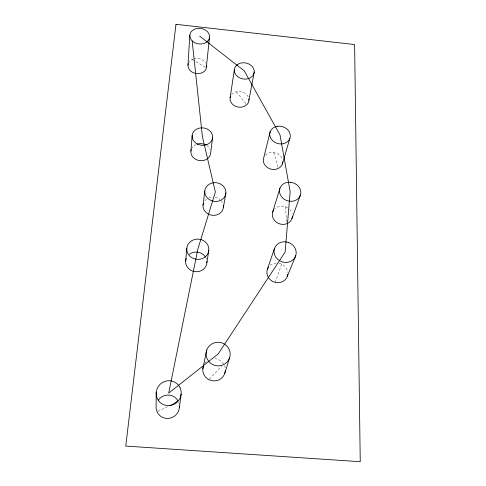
<?xml version="1.0" encoding="UTF-8"?>
<svg xmlns="http://www.w3.org/2000/svg" width="486" height="486" viewBox="0 0 486 486"><rect width="100%" height="100%" fill="white"/><g stroke="black" fill="none" stroke-linecap="round" stroke-linejoin="round"><path stroke-width="0.36" stroke-dasharray="2.43 1.82" d="M281.601 264.25L275.301 282.342M209.478 379.08L221.549 366.128M193.337 58.946L191.29 59.924A9.38 7.588 7.2 0 0 188.829 62.427M157.701 411.35L168.423 406.308M287.639 207.838L285.258 206.708A10.17 9.034 18.4 0 0 274.602 208.937M192.237 59.468L205.463 67.311M236.372 91.787L246.785 104.672M223.566 363.965L220.371 360.557L217.752 359.251A11.3 11.16 12.4 0 0 214.879 358.656M273.782 152.531L278.363 168.344M285.47 206.805L286.649 222.983M204.794 200.797A10.249 9.131 8.3 0 1 206.574 199.078M208.804 197.845A10.249 9.131 8.3 0 1 212.643 197.067M215.292 197.322A10.249 9.131 8.3 0 1 220 199.564M220.936 200.432A10.249 9.131 8.3 0 1 222.916 203.573M289.668 209.466A10.17 9.034 18.4 0 1 292.135 213.761M270.222 265.283A10.57 9.72 22 0 1 276.327 263.054M279.043 263.291A10.57 9.72 22 0 1 280.361 263.655L282.834 264.846A10.57 9.72 22 0 1 287.712 272.458M265.301 155.241A9.829 8.444 15.1 0 1 273.405 152.446L278.199 154.056A9.829 8.444 15.1 0 1 282.518 159.627M193.896 58.776A9.38 7.588 7.2 0 1 200.457 58.97L202.619 59.96A9.38 7.588 7.2 0 1 205.754 63.077M178.69 402.268A11.877 11.561 -47.8 0 1 179.14 403.726M231.603 94.533A9.495 7.849 10.7 0 1 235.248 92.048L240.011 91.508L244.628 93.045A9.495 7.849 10.7 0 1 248.498 97.571M204.752 363.425A11.3 11.16 12.4 0 1 206.714 361.268M224.496 365.569A11.3 11.16 12.4 0 1 225.334 369.111M191.454 148.971A9.927 8.529 6.9 0 1 195.973 144.542M206.896 145.636A9.927 8.529 6.9 0 1 210.189 149.785M205.87 257.768A10.649 9.835 4.7 0 1 206.58 259.585"/><path stroke-width="0.73" d="M156.219 392.178L156.127 405.853A11.877 11.561 -47.8 0 0 156.206 408.92L157.081 411.842A11.877 11.561 -47.8 0 0 169.711 418.276L172.645 417.292A11.877 11.561 -47.8 0 0 179.462 406.29M187.997 64.942L189.85 35.022M190.901 151.14L192.158 135.497M185.664 260.915L186.818 248.206M188.276 63.648A9.38 7.588 7.2 0 0 199.023 73.55L201.356 73.034A9.38 7.588 7.2 0 0 206.143 68.897L209.539 37.234M203.039 205.207L204.776 190.98M212.607 137.568L210.663 153.102A9.927 8.529 6.9 0 1 199.139 160.55A9.927 8.529 6.9 0 1 191.198 149.676M179.413 407.517L181.15 393.994M234.325 69.802L230.048 98.312A9.495 7.849 10.7 0 0 241.414 107.193L243.753 106.641L247.392 104.107A9.495 7.849 10.7 0 0 248.838 98.931M206.884 262.774L208.834 250.162M223.432 207.121L225.899 192.991M248.899 100.31L254.239 71.971M202.808 368.862L206.744 350.035M270.167 131.7L263.746 157.756A9.829 8.444 15.1 0 0 265.885 166.242A9.829 8.444 15.1 0 0 275.228 169.383L277.621 168.757L279.693 167.597A9.829 8.444 15.1 0 0 282.767 161.856M282.36 164.019L289.887 138.31M272.737 211.945L279.948 188.246M224.763 373.424L229.55 357.939M267.336 269.42L274.493 248.419M292.001 218.475L300.403 195.153M287.329 276.248L295.774 255.666M169.766 405.676L173.788 403.787L177.9 400.804L176.776 399.042L174.553 397.032L171.874 395.671A11.877 11.561 -47.8 0 0 158.29 400.13M199.703 36.134L244.294 70.889L280.027 135.005L290.166 191.697L285.13 252.04L218.141 353.984L168.697 393.089L197.838 249.184L215.353 191.988L202.395 136.536L192.152 40.885M223.366 205.329A10.249 9.131 8.3 0 1 212.491 215.322A10.249 9.131 8.3 0 1 203.385 203.452M292.414 216.149A10.17 9.034 18.4 0 1 287.141 223.596L284.675 224.289A10.17 9.034 18.4 0 1 274.171 220.043A10.17 9.034 18.4 0 1 273.831 209.849M287.724 274.377A10.57 9.72 22 0 1 282.263 281.819L279.699 282.591L276.965 282.694L274.256 282.123A10.57 9.72 22 0 1 268.479 267.154M206.623 65.653A9.38 7.588 7.2 0 1 206.647 66.977M230.133 97.631A9.495 7.849 10.7 0 1 230.522 96.319M225.334 370.569A11.3 11.16 12.4 0 1 219.046 379.833C215.407 381.504 211.064 381.17 207.716 378.989A11.3 11.16 12.4 0 1 203.415 366.013M197.14 144.105A9.927 8.529 6.9 0 1 205.839 144.98M206.896 261.486A10.649 9.835 4.7 0 1 194.71 271.625A10.649 9.835 4.7 0 1 186.266 258.418M189.419 254.287A10.649 9.835 4.7 0 1 205.548 257.197M175.975 24.3L125.759 446.075L360.241 461.7L354.616 44.554L175.975 24.3M237.654 64.395L235.953 65.896A10.036 8.128 10.9 0 0 236.044 75.008A10.036 8.128 10.9 0 0 246.366 79.066L248.826 78.507A10.036 8.128 10.9 0 0 252.507 66.849A10.036 8.128 10.9 0 0 237.654 64.395M207.856 41L206.131 42.446A9.908 7.837 7.5 0 1 190.184 37.841A9.908 7.837 7.5 0 1 201.277 28.492A9.908 7.837 7.5 0 1 207.856 41M213.348 182.748L210.736 183.429A10.613 9.368 8.6 0 0 204.764 192.243A10.613 9.368 8.6 0 0 211.878 200.809L214.599 201.386A10.613 9.368 8.6 0 0 225.905 191.83A10.613 9.368 8.6 0 0 213.348 182.748M277.7 126.251L275.191 126.864A10.406 8.772 15.1 0 0 269.973 136.311A10.406 8.772 15.1 0 0 279.681 143.886L282.372 143.856A10.406 8.772 15.1 0 0 290.045 133.79A10.406 8.772 15.1 0 0 277.7 126.251M206.836 144.621L204.278 145.253A10.273 8.736 7.2 0 1 192.444 134.081A10.273 8.736 7.2 0 1 208.865 130.035A10.273 8.736 7.2 0 1 206.836 144.621M290.458 182.244L287.7 182.299A10.795 9.428 18.2 0 0 279.486 190.712A10.795 9.428 18.2 0 0 287.111 200.675L289.875 201.271A10.795 9.428 18.2 0 0 300.822 192.778A10.795 9.428 18.2 0 0 290.458 182.244M288.301 242.423L285.458 241.815A11.239 10.194 21.3 0 0 274.481 248.468A11.239 10.194 21.3 0 0 279.25 260.508L281.91 261.79A11.239 10.194 21.3 0 0 295.749 255.727A11.239 10.194 21.3 0 0 288.301 242.423M201.526 239.756L198.725 239.167A11.05 10.127 5.3 0 0 187.468 252.617A11.05 10.127 5.3 0 0 205.681 256.48A11.05 10.127 5.3 0 0 201.526 239.756M224.83 344.313L222.029 342.922A12.071 11.81 13.4 0 0 207.255 359.093L208.992 361.706A12.071 11.81 13.4 0 0 227.15 361.991A12.071 11.81 13.4 0 0 224.83 344.313M180.045 387.682L178.313 384.991A12.648 12.338 -39.2 0 0 157.349 388.126A12.648 12.338 -39.2 0 0 168.612 405.634A12.648 12.338 -39.2 0 0 180.045 387.682"/></g></svg>
